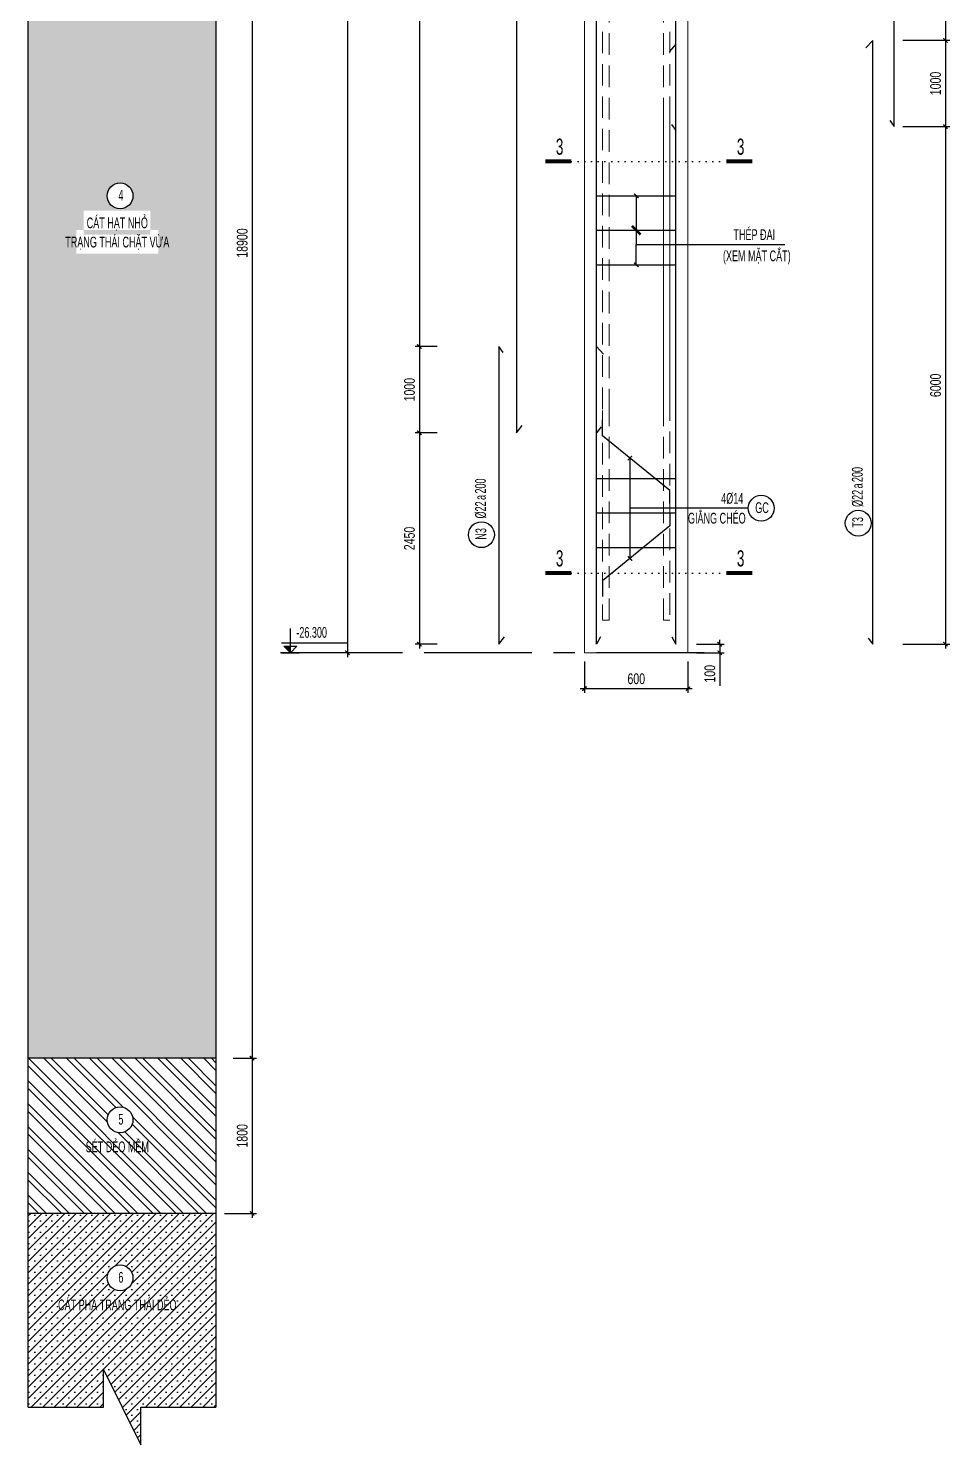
# Model space of a CAD drawing. Header units: millimetres. Extents: x -147841 to 368790, y -162721 to 84261.
# Drawn here: x 236567 to 247255, y -130140 to -113721 of the extents above; entities that cross this region are included whole.
import ezdxf
from ezdxf.enums import TextEntityAlignment as Align

# ---------------------------------------------------------------- set-up
doc = ezdxf.new("R2010")
doc.units = ezdxf.units.MM
doc.header["$LTSCALE"] = 1000
doc.header["$MEASUREMENT"] = 0
doc.header["$PDMODE"] = 1
doc.header["$PDSIZE"] = -10
for name, pattern in [('CENTER', [2, 1.25, -0.25, 0.25, -0.25]), ('DASHED', [0.75, 0.5, -0.25]), ('DOT', [0.25, 0, -0.25])]:
    doc.linetypes.add(name, pattern=pattern)
doc.layers.get('0').update_dxf_attribs({"linetype": 'CONTINUOUS', "lineweight": 18})
doc.layers.get('DEFPOINTS').update_dxf_attribs({"color": 5, "linetype": 'CONTINUOUS', "lineweight": 18})
for name, color, linetype in [('0-KICH-THUOC', 9, 'CONTINUOUS'), ('0-THEP-CHU', 4, 'CONTINUOUS'), ('ccu11-Manh', 8, 'CONTINUOUS'), ('ccu11-Thay', 7, 'CONTINUOUS'), ('ccu11-Thep', 4, 'CONTINUOUS'), ('d-chudan', 9, 'CONTINUOUS'), ('KC-Chidan', 9, 'CONTINUOUS'), ('KC-Cotthep', 8, 'CONTINUOUS'), ('KC-Dim', 8, 'CONTINUOUS'), ('KC-Hatch', 251, 'CONTINUOUS'), ('KC-Text', 31, 'CONTINUOUS'), ('NETVE', 11, 'CENTER'), ('THEPDAI', 6, 'CONTINUOUS')]:
    doc.layers.add(name, color=color, linetype=linetype)
for name, color, linetype, lineweight in [('0-THAY', 7, 'CONTINUOUS', 18), ('ccu11-Dim', 8, 'CONTINUOUS', 18), ('DIM', 8, 'CONTINUOUS', 18)]:
    doc.layers.add(name, color=color, linetype=linetype, lineweight=lineweight)
doc.styles.add('ARIAL', font='arial.ttf', dxfattribs={"width": 0.7})
doc.styles.add('ccu11-dim', font='vnsimli.shx', dxfattribs={"width": 0.65, "bigfont": 'bigfont.shx'})
doc.dimstyles.new('2.5-50', dxfattribs={"dimscale": 50, "dimtxt": 2.5, "dimasz": 1, "dimexe": 1, "dimexo": 2, "dimgap": 1, "dimtad": 1, "dimdec": 1, "dimdsep": 46, "dimtxsty": 'ARIAL', "dimblk": 'ARCHTICK', "dimcen": -1, "dimdle": 1, "dimclrd": 256, "dimclre": 256, "dimclrt": 3, "dimadec": 0, "dimazin": 2, "dimtfac": 0.1, "dimtdec": 1, "dimtmove": 0, "dimatfit": 1, "dimldrblk": 'ARCHTICK', "dimfxl": 1, "dimtvp": 0.833333, "dimtfill": 1, "dimtolj": 1, "dimtzin": 12, "dimarcsym": 0})
doc.dimstyles.new('ccu11-100x2', dxfattribs={"dimscale": 100, "dimtxt": 2.5, "dimasz": 1, "dimexe": 1, "dimexo": 2, "dimgap": 1, "dimtad": 1, "dimdec": 0, "dimlfac": 0.5, "dimdsep": 46, "dimtxsty": 'ccu11-dim', "dimblk": 'ARCHTICK', "dimcen": -1, "dimdle": 1, "dimclrd": 256, "dimclre": 256, "dimclrt": 31, "dimadec": 0, "dimazin": 2, "dimtfac": 0.1, "dimtdec": 0, "dimtmove": 0, "dimatfit": 1, "dimldrblk": 'ARCHTICK', "dimfxl": 1, "dimtvp": 0.833333, "dimtolj": 1, "dimtzin": 12, "dimarcsym": 0})

# ---------------------------------------------------------------- blocks, each defined once
blk = doc.blocks.new('att_thep_2')
blk.add_circle((-300, 0), 300)
at = {"color": 3, "style": 'ARIAL', "width": 0.6}
blk.add_attdef('DK', text='', height=250, dxfattribs=at).set_placement((467, 105), align=Align.CENTER)
at = {"color": 31, "style": 'ARIAL', "width": 0.6}
blk.add_attdef('SH', text='', height=250, dxfattribs=at).set_placement((-281, -111), align=Align.CENTER)
at = {"color": 2, "style": 'ARIAL', "width": 0.6}
blk.add_attdef('KC', text='', height=250, dxfattribs=at).set_placement((472, -355), align=Align.CENTER)
blk = doc.blocks.new('_ARCHTICK')
at = {"color": 0, "linetype": 'ByBlock', "const_width": 0.3}
blk.add_lwpolyline([(-0.5, -0.5), (0.5, 0.5)], dxfattribs=at)
blk = doc.blocks.new('*D397')
at = {"layer": 'DEFPOINTS', "color": 0, "linetype": 'ByBlock', "ltscale": 30, "transparency": 16777216}
for p in [(243019, -120960), (244219, -120960), (244219, -121376)]:
    blk.add_point(p, dxfattribs=at)
at = {"layer": 'KC-Dim', "linetype": 'ByBlock', "lineweight": -2, "ltscale": 30, "transparency": 16777216}
for p, q in [((243019, -121060), (243019, -121426)), ((244219, -121060), (244219, -121426)), ((242969, -121376), (244269, -121376))]:
    blk.add_line(p, q, dxfattribs=at)
at = {"layer": 'KC-Dim', "linetype": 'ByBlock', "lineweight": -2, "ltscale": 30, "transparency": 16777216, "xscale": 50, "yscale": 50, "zscale": 50, "rotation": 180}
blk.add_blockref('_ARCHTICK', (243019, -121376), dxfattribs=at)
at = {"layer": 'KC-Dim', "linetype": 'ByBlock', "lineweight": -2, "ltscale": 30, "transparency": 16777216, "xscale": 50, "yscale": 50, "zscale": 50}
blk.add_blockref('_ARCHTICK', (244219, -121376), dxfattribs=at)
at = {"layer": 'KC-Dim', "color": 3, "linetype": 'ByBlock', "ltscale": 30, "transparency": 16777216, "insert": (243619, -121262), "char_height": 125, "attachment_point": 5, "style": 'ARIAL', "bg_fill": 3, "box_fill_scale": 1.25, "bg_fill_color": 256, "bg_fill_true_color": 13158600, "bg_fill_transparency": 0}
blk.add_mtext('\\A1;600', dxfattribs=at)
blk = doc.blocks.new('*D398')
at = {"layer": 'DEFPOINTS', "color": 0, "linetype": 'ByBlock', "ltscale": 30, "transparency": 16777216}
for p in [(244219, -120860), (244219, -120960), (244587, -120960)]:
    blk.add_point(p, dxfattribs=at)
at = {"layer": 'KC-Dim', "linetype": 'ByBlock', "lineweight": -2, "ltscale": 30, "transparency": 16777216}
for p, q in [((244587, -120860), (244587, -120810)), ((244319, -120860), (244637, -120860)), ((244319, -120960), (244637, -120960)), ((244587, -120860), (244587, -120960)), ((244587, -120960), (244587, -121345))]:
    blk.add_line(p, q, dxfattribs=at)
at = {"layer": 'KC-Dim', "linetype": 'ByBlock', "lineweight": -2, "ltscale": 30, "transparency": 16777216, "xscale": 50, "yscale": 50, "zscale": 50}
for p, rotation in [((244587, -120860), 270), ((244587, -120960), 90)]:
    blk.add_blockref('_ARCHTICK', p, dxfattribs=dict(at, rotation=rotation))
at = {"layer": 'KC-Dim', "color": 3, "linetype": 'ByBlock', "ltscale": 30, "transparency": 16777216, "insert": (244473, -121203), "char_height": 125, "attachment_point": 5, "rotation": 90, "style": 'ARIAL', "bg_fill": 3, "box_fill_scale": 1.25, "bg_fill_color": 256, "bg_fill_true_color": 13158600, "bg_fill_transparency": 0}
blk.add_mtext('\\A1;100', dxfattribs=at)
blk = doc.blocks.new('*U22')
for p, q in [((165, 0), (165, 452)), ((0, 184), (1212, 184)), ((0, 0), (329, 0)), ((45, 120), (284, 120)), ((165, 0), (45, 120)), ((165, 0), (284, 120))]:
    blk.add_line(p, q)
at = {"color": 251}
blk.add_solid([(45, 120), (165, 120), (165, 0)], dxfattribs=at)
at = {"color": 31, "ltscale": 10, "style": 'ARIAL', "width": 0.6}
blk.add_attdef('CCD1', (276, 278), '', height=200, dxfattribs=at)
blk = doc.blocks.new('*D393')
at = {"layer": 'DEFPOINTS', "color": 0, "ltscale": 3000, "transparency": 16777216}
for p in [(241408, -117410), (241103, -118410), (241408, -118410)]:
    blk.add_point(p, dxfattribs=at)
at = {"layer": 'DIM', "lineweight": -2, "ltscale": 3000, "transparency": 16777216}
for p, q in [((241103, -117360), (241103, -118460)), ((241308, -117410), (241053, -117410)), ((241308, -118410), (241053, -118410))]:
    blk.add_line(p, q, dxfattribs=at)
at = {"layer": 'DIM', "lineweight": -2, "ltscale": 3000, "transparency": 16777216, "xscale": 50, "yscale": 50, "zscale": 50}
for p, rotation in [((241103, -117410), 90), ((241103, -118410), 270)]:
    blk.add_blockref('_ARCHTICK', p, dxfattribs=dict(at, rotation=rotation))
at = {"layer": 'DIM', "color": 3, "ltscale": 3000, "transparency": 16777216, "insert": (240989, -117910), "char_height": 125, "attachment_point": 5, "rotation": 90, "style": 'ARIAL', "bg_fill": 3, "box_fill_scale": 1.25, "bg_fill_color": 256, "bg_fill_true_color": 13158600, "bg_fill_transparency": 0}
blk.add_mtext('\\A1;1000', dxfattribs=at)
blk = doc.blocks.new('*D395')
at = {"layer": 'DEFPOINTS', "color": 0, "ltscale": 3000, "transparency": 16777216}
for p in [(241408, -107710), (241103, -117410), (241408, -117410)]:
    blk.add_point(p, dxfattribs=at)
at = {"layer": 'DIM', "lineweight": -2, "ltscale": 3000, "transparency": 16777216}
for p, q in [((241308, -107710), (241053, -107710)), ((241103, -107660), (241103, -117460)), ((241308, -117410), (241053, -117410))]:
    blk.add_line(p, q, dxfattribs=at)
at = {"layer": 'DIM', "lineweight": -2, "ltscale": 3000, "transparency": 16777216, "xscale": 50, "yscale": 50, "zscale": 50}
for p, rotation in [((241103, -107710), 90), ((241103, -117410), 270)]:
    blk.add_blockref('_ARCHTICK', p, dxfattribs=dict(at, rotation=rotation))
at = {"layer": 'DIM', "color": 3, "ltscale": 3000, "transparency": 16777216, "insert": (240989, -112560), "char_height": 125, "attachment_point": 5, "rotation": 90, "style": 'ARIAL', "bg_fill": 3, "box_fill_scale": 1.25, "bg_fill_color": 256, "bg_fill_true_color": 13158600, "bg_fill_transparency": 0}
blk.add_mtext('\\A1;9700', dxfattribs=at)
blk = doc.blocks.new('*D400')
at = {"layer": 'DEFPOINTS', "color": 0, "ltscale": 3000, "transparency": 16777216}
for p in [(238844, -106760), (238844, -125660), (239163, -125660)]:
    blk.add_point(p, dxfattribs=at)
at = {"layer": 'KC-Dim', "lineweight": -2, "ltscale": 3000, "transparency": 16777216}
for p, q in [((239163, -106710), (239163, -125710)), ((238944, -106760), (239213, -106760)), ((238944, -125660), (239213, -125660))]:
    blk.add_line(p, q, dxfattribs=at)
at = {"layer": 'KC-Dim', "lineweight": -2, "ltscale": 3000, "transparency": 16777216, "xscale": 50, "yscale": 50, "zscale": 50}
for p, rotation in [((239163, -106760), 90), ((239163, -125660), 270)]:
    blk.add_blockref('_ARCHTICK', p, dxfattribs=dict(at, rotation=rotation))
at = {"layer": 'KC-Dim', "color": 3, "ltscale": 3000, "transparency": 16777216, "insert": (239049, -116210), "char_height": 125, "attachment_point": 5, "rotation": 90, "style": 'ARIAL', "bg_fill": 3, "box_fill_scale": 1.25, "bg_fill_color": 256, "bg_fill_true_color": 13158600, "bg_fill_transparency": 0}
blk.add_mtext('\\A1;18900', dxfattribs=at)
blk = doc.blocks.new('*D401')
at = {"layer": 'DEFPOINTS', "color": 0, "ltscale": 3000, "transparency": 16777216}
for p in [(238844, -125660), (238744, -127460), (239163, -127460)]:
    blk.add_point(p, dxfattribs=at)
at = {"layer": 'KC-Dim', "lineweight": -2, "ltscale": 3000, "transparency": 16777216}
for p, q in [((238944, -125660), (239213, -125660)), ((239163, -125610), (239163, -127510)), ((238844, -127460), (239213, -127460))]:
    blk.add_line(p, q, dxfattribs=at)
at = {"layer": 'KC-Dim', "lineweight": -2, "ltscale": 3000, "transparency": 16777216, "xscale": 50, "yscale": 50, "zscale": 50}
for p, rotation in [((239163, -125660), 90), ((239163, -127460), 270)]:
    blk.add_blockref('_ARCHTICK', p, dxfattribs=dict(at, rotation=rotation))
at = {"layer": 'KC-Dim', "color": 3, "ltscale": 3000, "transparency": 16777216, "insert": (239049, -126560), "char_height": 125, "attachment_point": 5, "rotation": 90, "style": 'ARIAL', "bg_fill": 3, "box_fill_scale": 1.25, "bg_fill_color": 256, "bg_fill_true_color": 13158600, "bg_fill_transparency": 0}
blk.add_mtext('\\A1;1800', dxfattribs=at)
blk = doc.blocks.new('*D403')
at = {"layer": 'DEFPOINTS', "color": 0, "ltscale": 3000, "transparency": 16777216}
for p in [(240923, -95960), (240269, -120960), (240923, -120960)]:
    blk.add_point(p, dxfattribs=at)
at = {"layer": 'KC-Dim', "lineweight": -2, "ltscale": 3000, "transparency": 16777216}
for p, q in [((240823, -95960), (240219, -95960)), ((240269, -95910), (240269, -121010)), ((240823, -120960), (240219, -120960))]:
    blk.add_line(p, q, dxfattribs=at)
at = {"layer": 'KC-Dim', "lineweight": -2, "ltscale": 3000, "transparency": 16777216, "xscale": 50, "yscale": 50, "zscale": 50}
for p, rotation in [((240269, -95960), 90), ((240269, -120960), 270)]:
    blk.add_blockref('_ARCHTICK', p, dxfattribs=dict(at, rotation=rotation))
at = {"layer": 'KC-Dim', "color": 3, "ltscale": 3000, "transparency": 16777216, "insert": (240155, -108460), "char_height": 125, "attachment_point": 5, "rotation": 90, "style": 'ARIAL', "bg_fill": 3, "box_fill_scale": 1.25, "bg_fill_color": 256, "bg_fill_true_color": 13158600, "bg_fill_transparency": 0}
blk.add_mtext('\\A1;25000', dxfattribs=at)
blk = doc.blocks.new('*D404')
at = {"layer": 'DEFPOINTS', "color": 0, "ltscale": 3000, "transparency": 16777216}
for p in [(241408, -118410), (241103, -120860), (241408, -120860)]:
    blk.add_point(p, dxfattribs=at)
at = {"layer": 'DIM', "lineweight": -2, "ltscale": 3000, "transparency": 16777216}
for p, q in [((241103, -118360), (241103, -120910)), ((241308, -118410), (241053, -118410)), ((241308, -120860), (241053, -120860))]:
    blk.add_line(p, q, dxfattribs=at)
at = {"layer": 'DIM', "lineweight": -2, "ltscale": 3000, "transparency": 16777216, "xscale": 50, "yscale": 50, "zscale": 50}
for p, rotation in [((241103, -118410), 90), ((241103, -120860), 270)]:
    blk.add_blockref('_ARCHTICK', p, dxfattribs=dict(at, rotation=rotation))
at = {"layer": 'DIM', "color": 3, "ltscale": 3000, "transparency": 16777216, "insert": (240989, -119635), "char_height": 125, "attachment_point": 5, "rotation": 90, "style": 'ARIAL', "bg_fill": 3, "box_fill_scale": 1.25, "bg_fill_color": 256, "bg_fill_true_color": 13158600, "bg_fill_transparency": 0}
blk.add_mtext('\\A1;2450', dxfattribs=at)
blk = doc.blocks.new('*D405')
at = {"layer": 'DEFPOINTS', "color": 0, "ltscale": 3000, "transparency": 16777216}
for p in [(246612, -113860), (246612, -114860), (247205, -114860)]:
    blk.add_point(p, dxfattribs=at)
at = {"layer": 'DIM', "lineweight": -2, "ltscale": 3000, "transparency": 16777216}
for p, q in [((246712, -113860), (247255, -113860)), ((247205, -113810), (247205, -114910)), ((246712, -114860), (247255, -114860))]:
    blk.add_line(p, q, dxfattribs=at)
at = {"layer": 'DIM', "lineweight": -2, "ltscale": 3000, "transparency": 16777216, "xscale": 50, "yscale": 50, "zscale": 50}
for p, rotation in [((247205, -113860), 90), ((247205, -114860), 270)]:
    blk.add_blockref('_ARCHTICK', p, dxfattribs=dict(at, rotation=rotation))
at = {"layer": 'DIM', "color": 3, "ltscale": 3000, "transparency": 16777216, "insert": (247091, -114360), "char_height": 125, "attachment_point": 5, "rotation": 90, "style": 'ARIAL', "bg_fill": 3, "box_fill_scale": 1.25, "bg_fill_color": 256, "bg_fill_true_color": 13158600, "bg_fill_transparency": 0}
blk.add_mtext('\\A1;1000', dxfattribs=at)
blk = doc.blocks.new('*D406')
at = {"layer": 'DEFPOINTS', "color": 0, "ltscale": 3000, "transparency": 16777216}
for p in [(246612, -114860), (246612, -120860), (247205, -120860)]:
    blk.add_point(p, dxfattribs=at)
at = {"layer": 'DIM', "lineweight": -2, "ltscale": 3000, "transparency": 16777216}
for p, q in [((246712, -114860), (247255, -114860)), ((247205, -114810), (247205, -120910)), ((246712, -120860), (247255, -120860))]:
    blk.add_line(p, q, dxfattribs=at)
at = {"layer": 'DIM', "lineweight": -2, "ltscale": 3000, "transparency": 16777216, "xscale": 50, "yscale": 50, "zscale": 50}
for p, rotation in [((247205, -114860), 90), ((247205, -120860), 270)]:
    blk.add_blockref('_ARCHTICK', p, dxfattribs=dict(at, rotation=rotation))
at = {"layer": 'DIM', "color": 3, "ltscale": 3000, "transparency": 16777216, "insert": (247091, -117860), "char_height": 125, "attachment_point": 5, "rotation": 90, "style": 'ARIAL', "bg_fill": 3, "box_fill_scale": 1.25, "bg_fill_color": 256, "bg_fill_true_color": 13158600, "bg_fill_transparency": 0}
blk.add_mtext('\\A1;6000', dxfattribs=at)
blk = doc.blocks.new('att_thep_1')
blk.add_circle((0, 300), 300)
at = {"color": 31, "style": 'ARIAL', "width": 0.6}
blk.add_attdef('SH', text='', height=250, dxfattribs=at).set_placement((19, 189), align=Align.CENTER)
blk.add_attdef('DK', text='', height=250, dxfattribs=at).set_placement((773, 195), align=Align.RIGHT)
blk.add_attdef('KC', (953, 197), '', height=250, dxfattribs=at)
at = {"layer": 'KC-Text', "color": 31, "style": 'ARIAL', "width": 0.6}
blk.add_text('a', height=250, dxfattribs=at).set_placement((805, 199))
blk = doc.blocks.new('*D1124')
at = {"layer": 'DEFPOINTS', "color": 0, "ltscale": 3000, "transparency": 16777216}
for p in [(246612, -111160), (246612, -113860), (247205, -113860)]:
    blk.add_point(p, dxfattribs=at)
at = {"layer": 'KC-Dim', "lineweight": -2, "ltscale": 3000, "transparency": 16777216}
for p, q in [((246712, -111160), (247255, -111160)), ((247205, -111110), (247205, -113910)), ((246712, -113860), (247255, -113860))]:
    blk.add_line(p, q, dxfattribs=at)
at = {"layer": 'KC-Dim', "lineweight": -2, "ltscale": 3000, "transparency": 16777216, "xscale": 50, "yscale": 50, "zscale": 50}
for p, rotation in [((247205, -111160), 90), ((247205, -113860), 270)]:
    blk.add_blockref('_ARCHTICK', p, dxfattribs=dict(at, rotation=rotation))
at = {"layer": 'KC-Dim', "color": 3, "ltscale": 3000, "transparency": 16777216, "insert": (247091, -112510), "char_height": 125, "attachment_point": 5, "rotation": 90, "style": 'ARIAL', "bg_fill": 3, "box_fill_scale": 1.25, "bg_fill_color": 256, "bg_fill_true_color": 13158600, "bg_fill_transparency": 0}
blk.add_mtext('\\A1;2700', dxfattribs=at)
blk = doc.blocks.new('*U19')
at = {"color": 3, "linetype": 'DOT', "ltscale": 0.5}
blk.add_line((-1640, 0), (1239, 0), dxfattribs=at)
at = {"color": 4, "const_width": 75}
for points in [[(-2119, 0), (-1640, 0)], [(1239, 0), (1719, 0)]]:
    blk.add_lwpolyline(points, dxfattribs=at)
at = {"color": 31, "style": 'ARIAL', "width": 0.6}
for tag, p in [('MC3', (-1856, 274)), ('MC4', (1503, 274))]:
    blk.add_attdef(tag, text='', height=300, dxfattribs=at).set_placement(p, align=Align.MIDDLE_CENTER)

msp = doc.modelspace()

# ---------------------------------------------------------------- hatches: boundary and pattern name
at = {"layer": 'KC-Hatch', "ltscale": 3000}
h = msp.add_hatch(dxfattribs=at)
h.set_pattern_fill('CATTHO01', color=256, scale=70)
h.set_pattern_definition([(37.5, (117979.48, 0), (-4.409535, 134.877664), [0, -106.4, 0, -119, 0, -113.75]), (7.5, (117979.48, 0), (123.88437, 197.55022), [0, -57.4, 0, -95.9, 0, -36.75]), (327.5, (117893.38, 0), (217.98993, 0.39613), [0, -35, 0, -126, 0, -164.5]), (317.5, (117893.38, 0), (210.42886, 61.43729), [0, -17.5, 0, -82.6, 0, -94.5])])
h.paths.add_polyline_path([(238744.1, -106760.19), (236567.16, -106760.19), (236567.16, -125660.19), (238744.1, -125660.19)])
edge = h.paths.add_edge_path(flags=16)
edge.add_arc((237631.48, -115663.08), 150, 0, 360)
h.paths.add_polyline_path([(237580.6, -115750.07), (237701.37, -115750.07), (237701.37, -115562.57), (237580.6, -115562.57)], flags=0)
h.paths.add_polyline_path([(237124.31, -116334.89), (238074.64, -116334.89), (238074.64, -116058.5), (237124.31, -116058.5)], flags=16)
h.paths.add_polyline_path([(237208.9, -116112.45), (237983.7, -116112.45), (237983.7, -115836.06), (237208.9, -115836.06)], flags=16)
h = msp.add_hatch(dxfattribs=at)
h.set_pattern_fill('THEP', color=256, scale=500, angle=90)
h.set_pattern_definition([(135, (117979.48, 0), (-132.58252, -132.58252), []), (135, (117979.48, 88.39), (-132.58252, -132.58252), [])])
edge = h.paths.add_edge_path()
edge.add_arc((237631.48, -126374.61), 150, 0, 360)
h.paths.add_polyline_path([(238744.1, -125660.19), (236567.16, -125660.19), (236567.16, -127460.19), (238744.1, -127460.19)])

# ---------------------------------------------------------------- linework, layer by layer
at = {"layer": '0-KICH-THUOC', "ltscale": 3000}
msp.add_line((243545.58, -118702.3), (243545.58, -119866.79), dxfattribs=at)
at = {"layer": '0-THAY'}
msp.add_line((243018.97, -95960.19), (243018.97, -120960.19), dxfattribs=at)
at = {"layer": '0-THEP-CHU', "linetype": 'Continuous'}
for points in [[(244026.97, -114834.31), (244078.97, -114904.31), (244078.97, -103160.19), (244000.04, -103248.44)], [(246559.86, -114790.19), (246611.86, -114860.19), (246611.86, -103160.19), (246532.93, -103248.44)], [(242280.95, -106780.19), (242228.95, -106710.19), (242228.95, -118410.19), (242293.91, -118327.03)], [(243210.97, -118340.19), (243158.97, -118410.19), (243158.97, -106710.19), (243237.89, -106798.44)], [(244033.25, -120777.06), (244078.97, -120860.19), (244078.97, -113904.31), (244000.04, -113992.56)], [(246309.88, -120790.19), (246361.88, -120860.19), (246361.88, -113860.19), (246282.96, -113948.44)], [(242076.14, -117480.19), (242024.14, -117410.19), (242024.14, -120860.19), (242089.1, -120777.03)], [(243204.68, -120777.06), (243158.97, -120860.19), (243158.97, -117410.19), (243237.89, -117498.44)]]:
    msp.add_lwpolyline(points, dxfattribs=at)
at = {"layer": 'ccu11-Dim', "linetype": 'DASHED', "ltscale": 0.5}
for points in [[(243303.97, -118151.57), (243303.97, -95760.19), (243228.97, -95760.19), (243228.97, -118151.57)], [(243933.97, -118151.57), (243933.97, -95760.19), (244008.97, -95760.19), (244008.97, -118151.57)], [(244008.97, -114645.69), (244008.97, -120581.63), (243933.97, -120581.63), (243933.97, -114645.69)], [(243228.97, -118151.57), (243228.97, -120581.63), (243303.97, -120581.63), (243303.97, -118151.57)]]:
    msp.add_lwpolyline(points, dxfattribs=at)
at = {"layer": 'ccu11-Thay'}
for p, q in [((238744.1, -125660.19), (236567.16, -125660.19)), ((238744.1, -127460.19), (236567.16, -127460.19))]:
    msp.add_line(p, q, dxfattribs=at)
at = {"layer": 'ccu11-Thay', "linetype": 'Continuous'}
msp.add_lwpolyline([(236567.16, -129705.04), (236567.16, -95960.19), (238744.1, -95960.19), (238744.1, -129705.04)], dxfattribs=at)
at = {"layer": 'ccu11-Thep'}
for points in [[(244008.97, -119230.02), (244008.97, -119080.11), (243228.97, -118444.15), (243228.97, -118261.29)], [(244008.97, -119338.98), (244008.97, -119488.98), (243228.97, -120124.94), (243228.97, -120307.8)]]:
    msp.add_lwpolyline(points, dxfattribs=at)
at = {"layer": 'd-chudan'}
msp.add_lwpolyline([(244918.55, -119284.54), (243545.58, -119284.54)], dxfattribs=at)
at = {"layer": 'KC-Dim', "ltscale": 3000, "flags": 128}
msp.add_lwpolyline([(236567.16, -129705.04), (237437.93, -129705.04), (237437.93, -129269.65), (237873.32, -130140.43), (237873.32, -129705.04), (238744.1, -129705.04)], dxfattribs=at)
at = {"layer": 'NETVE'}
msp.add_line((244407.4, -120960.19), (239490.54, -120960.19), dxfattribs=at)
at = {"layer": 'THEPDAI'}
for p, q in [((243158.97, -115662.4), (244078.97, -115662.4)), ((243158.97, -116062.4), (244078.97, -116062.4)), ((243158.97, -116462.4), (244078.97, -116462.4)), ((243158.97, -118938.55), (244078.97, -118938.55)), ((243158.97, -119338.55), (244078.97, -119338.55)), ((243158.97, -119738.55), (244078.97, -119738.55))]:
    msp.add_line(p, q, dxfattribs=at)

# ---------------------------------------------------------------- block references
at = {"layer": 'KC-Chidan', "xscale": 0.625, "yscale": 0.625, "zscale": 0.625}
for name, p, values in [('*U19', (243890.23, -115263.9), {'MC4': '3', 'MC3': '3'}), ('*U19', (243890.23, -120036.5), {'MC4': '3', 'MC3': '3'}), ('*U22', (239503.51, -120960.19), {'CCD1': '-26.300'})]:
    msp.add_blockref(name, p, dxfattribs=at).add_auto_attribs(values)
at = {"layer": 'KC-Cotthep'}
ref = msp.add_blockref('att_thep_2', (237781.48, -115663.08), dxfattribs=dict(at, xscale=0.5, yscale=0.5, zscale=0.5))
ref.add_attrib('SH', '4', dxfattribs={"layer": '0', "color": 31, "height": 125, "style": 'ARIAL', "width": 0.6}).set_placement((237640.99, -115718.82), align=Align.CENTER)
ref = msp.add_blockref('att_thep_1', (246344.18, -119457.47), dxfattribs=dict(at, xscale=0.5, yscale=0.5, zscale=0.5, rotation=90))
ref.add_attrib('SH', 'T3', dxfattribs={"layer": '0', "color": 31, "height": 125, "rotation": 90, "style": 'ARIAL', "width": 0.6}).set_placement((246249.92, -119447.96), align=Align.CENTER)
ref.add_attrib('KC', '200', (246245.6, -118981.03), dxfattribs={"layer": '0', "color": 2, "height": 125, "rotation": 90, "style": 'ARIAL', "width": 0.6})
ref.add_attrib('DK', '%%C22', dxfattribs={"layer": '0', "color": 2, "height": 125, "rotation": 90, "style": 'ARIAL', "width": 0.6}).set_placement((246246.74, -119071.19), align=Align.RIGHT)
ref = msp.add_blockref('att_thep_1', (241972.84, -119591.08), dxfattribs=dict(at, xscale=0.5, yscale=0.5, zscale=0.5, rotation=90))
ref.add_attrib('SH', 'N3', dxfattribs={"layer": '0', "color": 31, "height": 125, "rotation": 90, "style": 'ARIAL', "width": 0.6}).set_placement((241878.58, -119581.57), align=Align.CENTER)
ref.add_attrib('KC', '200', (241874.26, -119114.64), dxfattribs={"layer": '0', "color": 2, "height": 125, "rotation": 90, "style": 'ARIAL', "width": 0.6})
ref.add_attrib('DK', '%%C22', dxfattribs={"layer": '0', "color": 2, "height": 125, "rotation": 90, "style": 'ARIAL', "width": 0.6}).set_placement((241875.4, -119204.8), align=Align.RIGHT)
ref = msp.add_blockref('att_thep_2', (245218.55, -119284.54), dxfattribs=dict(at, xscale=0.5, yscale=0.5, zscale=0.5))
ref.add_attrib('KC', 'GIẰNG CHÉO', dxfattribs={"layer": '0', "color": 2, "height": 125, "style": 'ARIAL', "width": 0.6}).set_placement((244553.63, -119462.19), align=Align.CENTER)
ref.add_attrib('DK', '4%%C14', dxfattribs={"layer": '0', "color": 215, "height": 125, "style": 'ARIAL', "width": 0.6}).set_placement((244732.61, -119231.84), align=Align.CENTER)
ref.add_attrib('SH', 'GC', dxfattribs={"layer": '0', "color": 31, "height": 125, "style": 'ARIAL', "width": 0.6}).set_placement((245078.06, -119340.28), align=Align.CENTER)
ref = msp.add_blockref('att_thep_2', (237781.48, -126374.61), dxfattribs=dict(at, xscale=0.5, yscale=0.5, zscale=0.5))
ref.add_attrib('SH', '5', dxfattribs={"layer": '0', "color": 31, "height": 125, "style": 'ARIAL', "width": 0.6}).set_placement((237640.99, -126430.35), align=Align.CENTER)
ref = msp.add_blockref('att_thep_2', (237781.48, -128207.1), dxfattribs=dict(at, xscale=0.5, yscale=0.5, zscale=0.5))
ref.add_attrib('SH', '6', dxfattribs={"layer": '0', "color": 31, "height": 125, "style": 'ARIAL', "width": 0.6}).set_placement((237640.99, -128262.84), align=Align.CENTER)
at = {"layer": 'THEPDAI', "xscale": 50, "yscale": 50, "zscale": 50}
msp.add_blockref('_ARCHTICK', (243545.58, -118702.3), dxfattribs=at)
at = {"layer": 'THEPDAI', "xscale": 50, "yscale": 50, "zscale": 50, "rotation": 90}
msp.add_blockref('_ARCHTICK', (243545.58, -119866.79), dxfattribs=at)

# ---------------------------------------------------------------- texts
at = {"layer": 'KC-Text', "color": 1, "style": 'ARIAL', "width": 0.6}
for s, p in [('CÁT HẠT NHỎ', (237599.47, -116038.67)), ('TRẠNG THÁI CHẶT VỪA', (237599.47, -116261.11)), ('SÉT DẺO MỀM', (237599.47, -126750.2)), ('CÁT PHA TRẠNG THÁI DẺO', (237599.47, -128582.69))]:
    msp.add_text(s, height=125, dxfattribs=at).set_placement(p, align=Align.CENTER)
for s, p in [('THÉP ĐAI', (244746.62, -116175.35, -269219.91)), ('(XEM MẶT CẮT)', (244624.55, -116420.66, -269219.91))]:
    msp.add_text(s, height=125, dxfattribs=at).set_placement(p)

# ---------------------------------------------------------------- dimensions: what is measured, and where the dimension line sits
at = {"layer": 'DIM', "ltscale": 3000}
dim = msp.add_linear_dim(base=(241102.96, -118410.19), p1=(241407.89, -117410.19), p2=(241407.89, -118410.19), angle=90, dimstyle='2.5-50', override={"dimtmove": 1, "dimfxl": 100, "dimfxlon": 1}, dxfattribs=at)
dim.commit()
dim.dimension.update_dxf_attribs({"geometry": '*D393', "text_midpoint": (240989.14, -117910.19)})
at = {"layer": 'KC-Dim', "ltscale": 3000}
dim = msp.add_linear_dim(base=(239162.53, -125660.19), p1=(238844.1, -106760.19), p2=(238844.1, -125660.19), angle=90, dimstyle='2.5-50', dxfattribs=at)
dim.commit()
dim.dimension.update_dxf_attribs({"geometry": '*D400', "text_midpoint": (239048.71, -116210.19)})

# ---------------------------------------------------------------- leaders
at = {"layer": 'ccu11-Manh', "ltscale": 3000}
for points, override in [([(243618.97, -115662.4), (243618.97, -116225.88), (245344.02, -116225.88)], {"dimasz": 0.5, "dimtad": 0}), ([(243618.97, -116062.4), (243618.97, -116225.88), (245344.02, -116225.88)], {"dimgap": 1, "dimtad": 0}), ([(243618.97, -116462.4), (243618.97, -116225.88), (245344.02, -116225.88)], {"dimasz": 0.5, "dimtad": 0})]:
    msp.add_leader(points, dimstyle='ccu11-100x2', override=override, dxfattribs=at)

# ---------------------------------------------------------------- next in the draw order: dimensions: what is measured, and where the dimension line sits
at = {"layer": 'DIM', "ltscale": 3000}
for base, p1, p2, picture, middle in [((241102.96, -117410.19), (241407.89, -107710.19), (241407.89, -117410.19), '*D395', (240989.14, -112560.19)), ((247204.66, -114860.19), (246611.86, -113860.19), (246611.86, -114860.19), '*D405', (247090.84, -114360.19))]:
    dim = msp.add_linear_dim(base=base, p1=p1, p2=p2, angle=90, dimstyle='2.5-50', override={"dimtmove": 1, "dimfxl": 100, "dimfxlon": 1}, dxfattribs=at)
    dim.commit()
    dim.dimension.update_dxf_attribs({"geometry": picture, "text_midpoint": middle})
at = {"layer": 'KC-Dim', "linetype": 'ByBlock', "ltscale": 30}
dim = msp.add_linear_dim(base=(244218.97, -121375.71), p1=(243018.97, -120960.19), p2=(244218.97, -120960.19), text='600', dimstyle='2.5-50', dxfattribs=at)
dim.commit()
dim.dimension.update_dxf_attribs({"geometry": '*D397', "text_midpoint": (243618.97, -121261.89)})
at = {"layer": 'KC-Dim', "ltscale": 3000}
dim = msp.add_linear_dim(base=(239162.53, -127460.19), p1=(238844.1, -125660.19), p2=(238744.1, -127460.19), angle=90, dimstyle='2.5-50', dxfattribs=at)
dim.commit()
dim.dimension.update_dxf_attribs({"geometry": '*D401', "text_midpoint": (239048.71, -126560.19)})

# ---------------------------------------------------------------- next in the draw order: hatches: boundary and pattern name
at = {"layer": 'KC-Hatch', "ltscale": 3000}
h = msp.add_hatch(dxfattribs=at)
h.set_pattern_fill('MUT', color=256, scale=1000)
h.set_pattern_definition([(45, (117979.48, 0), (-66.29126, 66.29126), []), (45, (118045.77, 0), (-66.29126, 66.29126), [0, -93.75])])
h.paths.add_polyline_path([(238744.1, -127460.19), (236567.16, -127460.19), (236567.16, -129705.04), (237437.93, -129705.04), (237437.93, -129269.65), (237873.32, -130140.43), (237873.32, -129705.04), (238744.1, -129705.04)])
h.paths.add_polyline_path([(237481.48, -128207.1, -1), (237781.48, -128207.1, -1)], flags=16)

# ---------------------------------------------------------------- next in the draw order: linework, layer by layer
at = {"layer": '0-THAY'}
for p in [(244218.97, -97760.19), (243018.97, -120960.19)]:
    msp.add_line(p, (244218.97, -120960.19), dxfattribs=at)

# ---------------------------------------------------------------- next in the draw order: dimensions: what is measured, and where the dimension line sits
at = {"layer": 'DIM', "ltscale": 3000}
dim = msp.add_linear_dim(base=(247204.66, -120860.19), p1=(246611.86, -114860.19), p2=(246611.86, -120860.19), angle=90, dimstyle='2.5-50', override={"dimtmove": 1, "dimfxl": 100, "dimfxlon": 1}, dxfattribs=at)
dim.commit()
dim.dimension.update_dxf_attribs({"geometry": '*D406', "text_midpoint": (247090.84, -117860.19)})
at = {"layer": 'KC-Dim', "ltscale": 3000}
dim = msp.add_linear_dim(base=(240269.13, -120960.19), p1=(240922.69, -95960.19), p2=(240922.69, -120960.19), angle=90, dimstyle='2.5-50', override={"dimtmove": 1}, dxfattribs=at)
dim.commit()
dim.dimension.update_dxf_attribs({"geometry": '*D403', "text_midpoint": (240155.31, -108460.19)})
dim = msp.add_linear_dim(base=(247204.66, -113860.19), p1=(246611.86, -111160.19), p2=(246611.86, -113860.19), angle=90, dimstyle='2.5-50', dxfattribs=at)
dim.commit()
dim.dimension.update_dxf_attribs({"geometry": '*D1124', "text_midpoint": (247090.84, -112510.19)})

# ---------------------------------------------------------------- next in the draw order: dimensions: what is measured, and where the dimension line sits
at = {"layer": 'DIM', "ltscale": 3000}
dim = msp.add_linear_dim(base=(241102.96, -120860.19), p1=(241407.89, -118410.19), p2=(241407.89, -120860.19), angle=90, dimstyle='2.5-50', override={"dimtmove": 1, "dimfxl": 100, "dimfxlon": 1}, dxfattribs=at)
dim.commit()
dim.dimension.update_dxf_attribs({"geometry": '*D404', "text_midpoint": (240989.14, -119635.19)})
at = {"layer": 'KC-Dim', "linetype": 'ByBlock', "ltscale": 30}
dim = msp.add_linear_dim(base=(244587.22, -120960.19), p1=(244218.97, -120860.19), p2=(244218.97, -120960.19), angle=90, dimstyle='2.5-50', dxfattribs=at)
dim.commit()
dim.dimension.update_dxf_attribs({"geometry": '*D398', "text_midpoint": (244473.4, -121202.58)})

doc.saveas('drawing.dxf')
